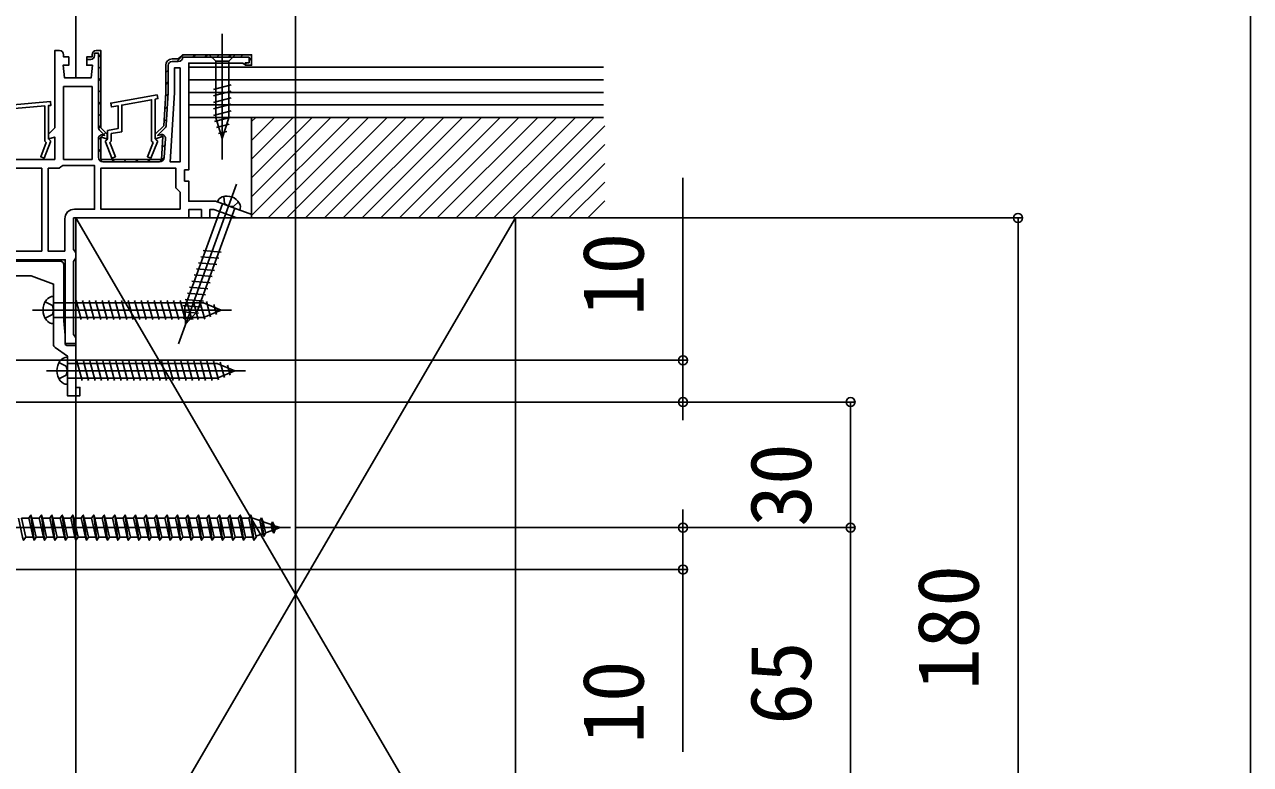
# Model space of a CAD drawing. Units: millimetres, scale not verified. Extents: x -875 to 875, y -1303 to 1296.
# Drawn here: x 582.3 to 875, y -765.1 to -588.2 of the extents above; entities that cross this region are included whole.
import ezdxf
from ezdxf.enums import TextEntityAlignment as Align

# ---------------------------------------------------------------- set-up
doc = ezdxf.new("R2010")
doc.units = ezdxf.units.MM
doc.header["$LTSCALE"] = 8
for name, color, linetype in [('0-2_YKK_11', 7, 'Continuous'), ('0-3_YKK_12', 2, 'Continuous'), ('0-4_YKK_13', 4, 'Continuous'), ('0-5_YKK_D', 6, 'Continuous'), ('0-6_YKK_ZWAK', 7, 'Continuous'), ('0-7_YSS_K', 3, 'Continuous')]:
    doc.layers.add(name, color=color, linetype=linetype)
doc.styles.add('ＭＳ ゴシック', font='')
doc.styles.get('ＭＳ ゴシック').set_extended_font_data('MS Gothic')

msp = doc.modelspace()

# ---------------------------------------------------------------- linework, layer by layer
at = {"layer": '0-2_YKK_11'}
for p, q in [((599.9, -596.03), (600.5, -595.43)), ((617.5, -597.06), (619, -597.06)), ((618.67, -597.06), (620.27, -595.46)), ((622.498, -596.06), (623.098, -595.46)), ((625.326, -596.06), (625.926, -595.46)), ((628.155, -596.06), (628.755, -595.46)), ((630.983, -596.06), (631.583, -595.46)), ((633.812, -596.06), (634.412, -595.46)), ((635.9, -596.8), (636.5, -596.2)), ((599.9, -598.859), (600.5, -598.259)), ((616, -599.729), (616.6, -599.129)), ((616.6, -604.444), (616.6, -597.96)), ((635, -597.7), (635.34, -597.36)), ((599.9, -601.687), (600.5, -601.087)), ((616, -602.558), (616.6, -601.958)), ((599.9, -604.516), (600.5, -603.916)), ((615.938, -605.448), (616.579, -604.807)), ((616.111, -612.309), (616.598, -604.513)), ((599.9, -607.344), (600.5, -606.744)), ((615.75, -608.465), (616.391, -607.824)), ((599.9, -610.173), (600.5, -609.573)), ((615.561, -611.482), (616.202, -610.841)), ((599.9, -615.829), (601.077, -614.652)), ((599.923, -612.978), (600.5, -612.401)), ((601.211, -614.519), (601.635, -614.095)), ((614.663, -615.209), (615.3, -614.572)), ((599.9, -615.51), (599.9, -619.96)), ((615.184, -617.516), (615.825, -616.875)), ((615.628, -620.028), (615.912, -615.482)), ((599.9, -618.658), (600.5, -618.058)), ((600.465, -620.921), (600.931, -620.455)), ((603.155, -621.06), (603.755, -620.46)), ((605.983, -621.06), (606.583, -620.46)), ((608.812, -621.06), (609.412, -620.46)), ((611.64, -621.06), (612.24, -620.46)), ((614.469, -621.06), (615.637, -619.892)), ((601, -621.06), (614.53, -621.06)), ((583.529, -648.26), (536.7, -648.26))]:
    msp.add_line(p, q, dxfattribs=at)
for points in [[(532.7, -644.46), (592, -644.46), (592, -664.46), (594.5, -664.46), (594.5, -663.16), (594.25, -662.727), (594, -662.294), (594, -644.826), (594.25, -644.393), (594.5, -643.96), (594.5, -642.86), (594.25, -642.427), (594, -641.994), (594, -634.46), (621.5, -634.46), (621.5, -632.46), (624.5, -632.46), (624.5, -634.46), (626.5, -634.46), (626.5, -632.46), (627.493, -632.46), (632.988, -634.46), (636.412, -634.46), (636.558, -633.631), (627.846, -630.46), (621.5, -630.46), (621.5, -625.66), (620.5, -625.66), (620.5, -622.96), (621.5, -622.96), (621.5, -597.46), (634.404, -597.46), (634.7, -597.71), (634.996, -597.96), (636.5, -597.96), (636.5, -595.46), (620, -595.46), (619.5, -595.96), (619, -596.46), (617.5, -596.46)], [(590.6, -594.46), (589.5, -594.46), (589.5, -612.96), (588, -614.46), (588, -615.52), (589.5, -615.119), (589.5, -620.46), (549.5, -620.46), (549.5, -615.119), (551, -615.52), (551, -614.46), (549.5, -612.96), (549.5, -594.46), (548.4, -594.46)], [(598.4, -595.46), (598.4, -595.96), (597.15, -595.96), (597.15, -597.96), (598.5, -597.96), (598.2, -600.96), (591.8, -600.96), (591.5, -597.96), (592.85, -597.96), (592.85, -595.96), (591.6, -595.96), (591.6, -595.46)], [(598.4, -595.46), (598.4, -595.96), (597.15, -595.96), (597.15, -596.56), (598.1, -596.56)], [(599, -595.66), (599, -595.06), (599.9, -595.06), (599.9, -612.753)], [(616, -597.96), (616, -604.46), (615.5, -612.46), (613.5, -614.46), (613.5, -615.52), (615.34, -615.028), (615, -620.46), (600.5, -620.46), (600.5, -615.119), (602, -615.52), (602, -614.46), (600.5, -612.96), (600.5, -594.46), (599.4, -594.46)], [(600.5, -612.96), (600.5, -594.46), (599.4, -594.46)], [(620.095, -596.06), (635.9, -596.06), (635.9, -597.36), (635, -597.36), (635, -597.96), (636.5, -597.96), (636.5, -595.46), (620, -595.46), (619.5, -595.96), (619, -596.46), (617.5, -596.46)], [(616, -597.96), (616, -604.46), (615.5, -612.46), (613.5, -614.46), (613.5, -615.52), (615.34, -615.028), (615, -620.46), (600.5, -620.46), (600.5, -615.119), (602, -615.52), (602, -614.46), (600.5, -612.96)], [(554.5, -610.541), (587.1, -607.688), (587.1, -616.104), (587.455, -616.46), (586.131, -619.846), (586.969, -620.174), (588.5, -616.26), (588.5, -616.06), (588.2, -615.76), (588, -615.56), (588, -607.61), (588.589, -607.558), (588.511, -606.662), (551.911, -609.864)], [(600.222, -613.531), (601.4, -614.708), (601.4, -614.739), (601.033, -614.64)], [(614.781, -614.556), (614.1, -614.739), (614.1, -614.708), (615.791, -613.018)], [(594.2, -632.36), (599, -632.36), (599, -621.96), (591.427, -621.96), (590.968, -622.26), (590.51, -622.56), (587.9, -622.56)], [(587.9, -622.56), (587.9, -642.36), (591.9, -642.36), (591.9, -634.66)], [(534.45, -645.46), (535.7, -645.46), (535.7, -644.76), (538.6, -644.76), (538.6, -645.66), (536.9, -645.66), (536.9, -647.26), (543.9, -647.26), (543.9, -645.66), (542.2, -645.66), (542.2, -644.46), (546.2, -644.46), (549.629, -644.76), (590.7, -644.76)], [(591.7, -645.76), (591.7, -659.031), (592, -662.46), (592, -664.668), (592.417, -664.96), (594.5, -664.96), (594.5, -674.96), (595.5, -674.96), (595.5, -676.96), (592.5, -676.96), (592.5, -667.46), (589.626, -665.448)], [(589.2, -664.629), (589.2, -650.26), (583.871, -648.32)]]:
    msp.add_lwpolyline(points, dxfattribs=at)
for points in [[(619.4, -598.56), (619.4, -621.06), (617.067, -621.06), (618.1, -604.525), (618.1, -598.56)], [(591.6, -603.06), (591.6, -620.46), (598.4, -620.46), (598.4, -603.06)], [(613.972, -605.067), (602.872, -607.024), (603.028, -607.91), (604.6, -607.633), (604.6, -613.119), (602.1, -613.56), (602.1, -615.56), (601.9, -615.76), (601.6, -616.06), (601.6, -616.26), (603.131, -620.174), (603.969, -619.846), (602.645, -616.46), (603, -616.104), (603, -614.315), (605.5, -613.874), (605.5, -607.474), (612.6, -606.222), (612.6, -616.104), (612.955, -616.46), (611.631, -619.846), (612.469, -620.174), (614, -616.26), (614, -616.06), (613.7, -615.76), (613.5, -615.56), (613.5, -606.064), (614.128, -605.953)], [(586.4, -622.56), (563.5, -622.56), (563.5, -642.36), (586.4, -642.36)], [(619.4, -632.36), (600.5, -632.36), (600.5, -622.56), (618.4, -622.56), (618.4, -627.26), (618.9, -627.76), (619.4, -628.26)]]:
    msp.add_lwpolyline(points, close=True, dxfattribs=at)
for centre, radius, start, end in [((590.6, -595.46), 1, 0.00001, 89.99999), ((598.1, -595.66), 0.9, 270.00001, 359.99999), ((599.4, -595.46), 1, 90.00001, 179.99999), ((599.4, -595.46), 1, 90.00001, 179.99999), ((617.5, -597.96), 1.5, 90.00001, 179.99999), ((617.5, -597.96), 1.5, 90.00001, 179.99999), ((617.5, -597.96), 0.9, 90.00001, 179.99999), ((619, -595.96), 1.1, 269.99999, 354.78411), ((615.5, -604.444), 1.1, 356.42379, 0.00014), ((601, -612.753), 1.1, 180.00002, 225.00001), ((600.8, -615.51), 0.9, 74.99999, 180), ((615.014, -615.425), 0.9, 356.42363, 104.99999), ((615.013, -612.24), 1.1, 315.00006, 356.4237), ((601, -619.96), 1.1, 180.00001, 269.99999), ((614.53, -619.96), 1.1, 269.99999, 356.42368), ((594.2, -634.66), 2.3, 90.00001, 179.99999), ((590.7, -645.76), 1, 0.00001, 89.99999), ((583.529, -649.26), 1, 70.00005, 90.00006), ((590.2, -664.629), 1, 180.00003, 235.00002)]:
    msp.add_arc(centre, radius, start, end, dxfattribs=at)
at = {"layer": '0-3_YKK_12'}
msp.add_line((647, -440.307), (647, -1053.46), dxfattribs=at)
at = {"layer": '0-4_YKK_13'}
for p, q in [((629.5, -590.46), (629.5, -620.46)), ((626.4, -595.46), (627.95, -597.01)), ((632.6, -595.46), (626.4, -595.46)), ((631.05, -597.01), (627.95, -597.01)), ((627.95, -597.01), (627.95, -610.544)), ((632.6, -595.46), (631.05, -597.01)), ((631.05, -610.544), (631.05, -597.01)), ((627.4, -603.754), (631.6, -602.628)), ((627.4, -605.307), (631.6, -604.181)), ((627.4, -606.86), (631.6, -605.734)), ((627.4, -608.412), (631.6, -607.287)), ((627.4, -609.965), (631.6, -608.84)), ((627.659, -611.449), (631.6, -610.393)), ((629.5, -615.46), (627.95, -610.544)), ((629.5, -615.46), (631.05, -610.544)), ((628.11, -612.881), (631.147, -612.067)), ((628.562, -614.313), (630.612, -613.764)), ((632.896, -626.401), (619.03, -664.498)), ((629.862, -629.329), (630.049, -630.966)), ((629.545, -631.078), (620.564, -655.753)), ((623.477, -656.813), (632.458, -632.138)), ((633.679, -632.583), (628.323, -630.634)), ((631.001, -631.608), (630.049, -630.966)), ((631.001, -631.608), (632.144, -631.728)), ((633.339, -630.594), (632.144, -631.728)), ((624.362, -643.708), (628.694, -644.087)), ((624.894, -642.248), (629.225, -642.627)), ((623.3, -646.626), (627.632, -647.005)), ((623.831, -645.167), (628.163, -645.546)), ((622.238, -649.545), (626.57, -649.924)), ((622.769, -648.085), (627.101, -648.464)), ((621.176, -652.463), (625.507, -652.842)), ((621.707, -651.004), (626.038, -651.383)), ((587.207, -654.51), (588.928, -655.367)), ((589.2, -656.46), (588.928, -655.367)), ((589.2, -659.71), (589.2, -653.21)), ((589.2, -654.71), (624.975, -654.71)), ((594.579, -654.16), (595.812, -658.76)), ((596.132, -654.16), (597.364, -658.76)), ((597.685, -654.16), (598.917, -658.76)), ((599.238, -654.16), (600.47, -658.76)), ((600.791, -654.16), (602.023, -658.76)), ((602.344, -654.16), (603.576, -658.76)), ((603.896, -654.16), (605.129, -658.76)), ((605.449, -654.16), (606.682, -658.76)), ((607.002, -654.16), (608.235, -658.76)), ((608.555, -654.16), (609.788, -658.76)), ((610.108, -654.16), (611.341, -658.76)), ((611.661, -654.16), (612.894, -658.76)), ((613.214, -654.16), (614.447, -658.76)), ((614.767, -654.16), (615.999, -658.76)), ((616.32, -654.16), (617.552, -658.76)), ((617.873, -654.16), (619.105, -658.76)), ((619.426, -654.16), (620.658, -658.76)), ((620.113, -655.382), (624.445, -655.761)), ((620.645, -653.922), (624.976, -654.301)), ((620.979, -654.16), (622.211, -658.76)), ((622.531, -654.16), (623.764, -658.76)), ((624.084, -654.16), (625.294, -658.673)), ((629.2, -656.46), (624.975, -654.71)), ((625.706, -654.417), (626.691, -658.094)), ((627.453, -655.141), (628.089, -657.515)), ((584.2, -656.46), (631.7, -656.46)), ((587.207, -658.41), (588.928, -657.552)), ((589.2, -656.46), (588.928, -657.552)), ((589.2, -658.21), (624.975, -658.21)), ((620.063, -656.883), (623.855, -657.215)), ((620.129, -658.394), (622.577, -658.609)), ((620.74, -659.799), (620.564, -655.753)), ((620.74, -659.799), (623.477, -656.813)), ((629.2, -656.46), (624.975, -658.21)), ((629.2, -656.46), (624.975, -658.21)), ((590.508, -669.01), (592.228, -669.867)), ((592.5, -670.96), (592.228, -669.867)), ((592.5, -674.21), (592.5, -667.71)), ((592.5, -669.21), (628.275, -669.21)), ((594.773, -668.66), (596.006, -673.26)), ((596.326, -668.66), (597.559, -673.26)), ((597.879, -668.66), (599.112, -673.26)), ((599.432, -668.66), (600.665, -673.26)), ((600.985, -668.66), (602.218, -673.26)), ((602.538, -668.66), (603.77, -673.26)), ((604.091, -668.66), (605.323, -673.26)), ((605.644, -668.66), (606.876, -673.26)), ((607.197, -668.66), (608.429, -673.26)), ((608.75, -668.66), (609.982, -673.26)), ((610.302, -668.66), (611.535, -673.26)), ((611.855, -668.66), (613.088, -673.26)), ((613.408, -668.66), (614.641, -673.26)), ((614.961, -668.66), (616.194, -673.26)), ((616.514, -668.66), (617.747, -673.26)), ((618.067, -668.66), (619.3, -673.26)), ((619.62, -668.66), (620.852, -673.26)), ((621.173, -668.66), (622.405, -673.26)), ((622.726, -668.66), (623.958, -673.26)), ((624.279, -668.66), (625.511, -673.26)), ((625.832, -668.66), (627.064, -673.26)), ((627.384, -668.66), (628.594, -673.173)), ((632.5, -670.96), (628.275, -669.21)), ((629.006, -668.917), (629.992, -672.594)), ((630.753, -669.641), (631.389, -672.015)), ((587.5, -670.96), (635, -670.96)), ((590.508, -672.91), (592.228, -672.052)), ((592.5, -670.96), (592.228, -672.052)), ((592.5, -672.71), (628.275, -672.71)), ((632.5, -670.96), (628.275, -672.71)), ((632.5, -670.96), (628.275, -672.71)), ((583.8, -705.46), (584.55, -711.46)), ((586.3, -705.46), (587.05, -711.46)), ((588.8, -705.46), (589.55, -711.46)), ((591.3, -705.46), (592.05, -711.46)), ((593.8, -705.46), (594.55, -711.46)), ((596.3, -705.46), (597.05, -711.46)), ((598.8, -705.46), (599.55, -711.46)), ((601.3, -705.46), (602.05, -711.46)), ((603.8, -705.46), (604.55, -711.46)), ((606.3, -705.46), (607.05, -711.46)), ((608.8, -705.46), (609.55, -711.46)), ((611.3, -705.46), (612.05, -711.46)), ((613.8, -705.46), (614.55, -711.46)), ((616.3, -705.46), (617.05, -711.46)), ((618.8, -705.46), (619.55, -711.46)), ((621.3, -705.46), (622.05, -711.46)), ((623.8, -705.46), (624.55, -711.46)), ((626.3, -705.46), (627.05, -711.46)), ((628.8, -705.46), (629.55, -711.46)), ((631.3, -705.46), (632.05, -711.46)), ((633.8, -705.46), (634.55, -711.46)), ((636.3, -705.46), (637.05, -711.46)), ((581.55, -706.21), (583.3, -706.21)), ((581.55, -706.21), (582.55, -710.71)), ((584.05, -706.21), (585.8, -706.21)), ((584.05, -706.21), (585.05, -710.71)), ((586.55, -706.21), (588.3, -706.21)), ((586.55, -706.21), (587.55, -710.71)), ((589.05, -706.21), (590.8, -706.21)), ((589.05, -706.21), (590.05, -710.71)), ((591.55, -706.21), (593.3, -706.21)), ((591.55, -706.21), (592.55, -710.71)), ((594.05, -706.21), (595.05, -710.71)), ((596.55, -706.21), (598.3, -706.21)), ((596.55, -706.21), (597.55, -710.71)), ((599.05, -706.21), (600.05, -710.71)), ((601.55, -706.21), (603.3, -706.21)), ((601.55, -706.21), (602.55, -710.71)), ((604.05, -706.21), (605.05, -710.71)), ((606.55, -706.21), (608.3, -706.21)), ((606.55, -706.21), (607.55, -710.71)), ((609.05, -706.21), (610.05, -710.71)), ((611.55, -706.21), (613.3, -706.21)), ((611.55, -706.21), (612.55, -710.71)), ((614.05, -706.21), (615.05, -710.71)), ((616.55, -706.21), (618.3, -706.21)), ((616.55, -706.21), (617.55, -710.71)), ((619.05, -706.21), (620.05, -710.71)), ((621.55, -706.21), (623.3, -706.21)), ((621.55, -706.21), (622.55, -710.71)), ((624.05, -706.21), (625.05, -710.71)), ((626.55, -706.21), (628.3, -706.21)), ((626.55, -706.21), (627.55, -710.71)), ((629.05, -706.21), (630.8, -706.21)), ((629.05, -706.21), (630.05, -710.71)), ((631.55, -706.21), (632.55, -710.71)), ((631.55, -706.21), (633.3, -706.21)), ((634.05, -706.21), (635.05, -710.71)), ((634.05, -706.21), (635.8, -706.21)), ((636.55, -706.21), (636.766, -706.21)), ((636.55, -706.21), (637.55, -710.71)), ((636.766, -706.21), (638.427, -706.782)), ((638.886, -706.147), (638.427, -706.782)), ((638.427, -706.782), (639.12, -709.899)), ((638.886, -706.147), (639.239, -707.062)), ((638.886, -706.147), (639.44, -710.582)), ((639.239, -707.062), (641.134, -707.714)), ((639.239, -707.062), (639.817, -709.659)), ((641.498, -707.046), (641.134, -707.714)), ((641.134, -707.714), (641.442, -709.1)), ((641.498, -707.046), (641.946, -707.994)), ((641.498, -707.046), (641.837, -709.757)), ((641.946, -707.994), (643.3, -708.46)), ((641.946, -707.994), (642.139, -708.86)), ((546.8, -708.46), (645.8, -708.46)), ((584.3, -710.71), (582.55, -710.71)), ((586.8, -710.71), (585.05, -710.71)), ((589.3, -710.71), (587.55, -710.71)), ((591.8, -710.71), (590.05, -710.71)), ((594.3, -710.71), (592.55, -710.71)), ((596.8, -710.71), (595.05, -710.71)), ((599.3, -710.71), (597.55, -710.71)), ((601.8, -710.71), (600.05, -710.71)), ((604.3, -710.71), (602.55, -710.71)), ((606.8, -710.71), (605.05, -710.71)), ((609.3, -710.71), (607.55, -710.71)), ((611.8, -710.71), (610.05, -710.71)), ((614.3, -710.71), (612.55, -710.71)), ((616.8, -710.71), (615.05, -710.71)), ((619.3, -710.71), (617.55, -710.71)), ((621.8, -710.71), (620.05, -710.71)), ((624.3, -710.71), (622.55, -710.71)), ((626.8, -710.71), (625.05, -710.71)), ((629.3, -710.71), (627.55, -710.71)), ((631.8, -710.71), (630.05, -710.71)), ((634.3, -710.71), (632.55, -710.71)), ((636.766, -710.71), (635.05, -710.71)), ((636.798, -710.699), (636.766, -710.71)), ((639.12, -709.899), (637.494, -710.459)), ((639.44, -710.582), (639.12, -709.899)), ((639.44, -710.582), (639.817, -709.659)), ((641.442, -709.1), (639.817, -709.659)), ((641.837, -709.757), (641.442, -709.1)), ((641.837, -709.757), (642.139, -708.86)), ((643.3, -708.46), (642.139, -708.86))]:
    msp.add_line(p, q, dxfattribs=at)
for points in [[(583.3, -706.21), (583.8, -705.46), (584.05, -706.21)], [(585.8, -706.21), (586.3, -705.46), (586.55, -706.21)], [(588.3, -706.21), (588.8, -705.46), (589.05, -706.21)], [(590.8, -706.21), (591.3, -705.46), (591.55, -706.21)], [(593.3, -706.21), (593.8, -705.46), (594.05, -706.21)], [(594.05, -706.21), (595.8, -706.21), (596.3, -705.46), (596.55, -706.21)], [(598.3, -706.21), (598.8, -705.46), (599.05, -706.21)], [(599.05, -706.21), (600.8, -706.21), (601.3, -705.46), (601.55, -706.21)], [(603.3, -706.21), (603.8, -705.46), (604.05, -706.21)], [(604.05, -706.21), (605.8, -706.21), (606.3, -705.46), (606.55, -706.21)], [(608.3, -706.21), (608.8, -705.46), (609.05, -706.21)], [(609.05, -706.21), (610.8, -706.21), (611.3, -705.46), (611.55, -706.21)], [(613.3, -706.21), (613.8, -705.46), (614.05, -706.21)], [(614.05, -706.21), (615.8, -706.21), (616.3, -705.46), (616.55, -706.21)], [(618.3, -706.21), (618.8, -705.46), (619.05, -706.21)], [(619.05, -706.21), (620.8, -706.21), (621.3, -705.46), (621.55, -706.21)], [(623.3, -706.21), (623.8, -705.46), (624.05, -706.21)], [(624.05, -706.21), (625.8, -706.21), (626.3, -705.46), (626.55, -706.21)], [(628.3, -706.21), (628.8, -705.46), (629.05, -706.21)], [(630.8, -706.21), (631.3, -705.46), (631.55, -706.21)], [(633.3, -706.21), (633.8, -705.46), (634.05, -706.21)], [(635.8, -706.21), (636.3, -705.46), (636.55, -706.21)], [(580.8, -706.21), (581.8, -710.71), (582.05, -711.46), (582.55, -710.71)], [(583.3, -706.21), (584.3, -710.71), (584.55, -711.46), (585.05, -710.71)], [(585.8, -706.21), (586.8, -710.71), (587.05, -711.46), (587.55, -710.71)], [(588.3, -706.21), (589.3, -710.71), (589.55, -711.46), (590.05, -710.71)], [(590.8, -706.21), (591.8, -710.71), (592.05, -711.46), (592.55, -710.71)], [(593.3, -706.21), (594.3, -710.71), (594.55, -711.46), (595.05, -710.71)], [(595.8, -706.21), (596.8, -710.71), (597.05, -711.46), (597.55, -710.71)], [(598.3, -706.21), (599.3, -710.71), (599.55, -711.46), (600.05, -710.71)], [(600.8, -706.21), (601.8, -710.71), (602.05, -711.46), (602.55, -710.71)], [(603.3, -706.21), (604.3, -710.71), (604.55, -711.46), (605.05, -710.71)], [(605.8, -706.21), (606.8, -710.71), (607.05, -711.46), (607.55, -710.71)], [(608.3, -706.21), (609.3, -710.71), (609.55, -711.46), (610.05, -710.71)], [(610.8, -706.21), (611.8, -710.71), (612.05, -711.46), (612.55, -710.71)], [(613.3, -706.21), (614.3, -710.71), (614.55, -711.46), (615.05, -710.71)], [(615.8, -706.21), (616.8, -710.71), (617.05, -711.46), (617.55, -710.71)], [(618.3, -706.21), (619.3, -710.71), (619.55, -711.46), (620.05, -710.71)], [(620.8, -706.21), (621.8, -710.71), (622.05, -711.46), (622.55, -710.71)], [(623.3, -706.21), (624.3, -710.71), (624.55, -711.46), (625.05, -710.71)], [(625.8, -706.21), (626.8, -710.71), (627.05, -711.46), (627.55, -710.71)], [(628.3, -706.21), (629.3, -710.71), (629.55, -711.46), (630.05, -710.71)], [(630.8, -706.21), (631.8, -710.71), (632.05, -711.46), (632.55, -710.71)], [(633.3, -706.21), (634.3, -710.71), (634.55, -711.46), (635.05, -710.71)], [(635.8, -706.21), (636.8, -710.71), (637.05, -711.46), (637.55, -710.71)]]:
    msp.add_lwpolyline(points, dxfattribs=at)
for centre, radius, start, end in [((630.625, -632.642), 3.4, 30.65667, 109.34333), ((630.128, -631.227), 1.9, 109.34333, 161.81089), ((631.915, -631.877), 1.9, 338.18911, 30.65667), ((590.7, -656.46), 4, 142.75083, 217.24917), ((589.187, -655.31), 2.1, 89.66112, 142.75083), ((589.187, -657.61), 2.1, 217.24917, 270.33888), ((594, -670.96), 4, 142.75083, 217.24917), ((592.488, -669.81), 2.1, 89.66112, 142.75083), ((592.488, -672.11), 2.1, 217.24917, 270.33888)]:
    msp.add_arc(centre, radius, start, end, dxfattribs=at)
at = {"layer": '0-5_YKK_D'}
for p, q in [((739.5, -668.46), (739.5, -624.86)), ((709.5, -634.46), (820.5, -634.46)), ((819.5, -634.46), (819.5, -814.46)), ((556.5, -668.46), (740.5, -668.46)), ((739.5, -678.46), (739.5, -668.46)), ((556.191, -678.46), (780.5, -678.46)), ((657, -678.46), (740.5, -678.46)), ((739.5, -678.46), (739.5, -682.76)), ((779.5, -678.46), (779.5, -708.46)), ((739.5, -708.46), (739.5, -704.16)), ((646.8, -708.46), (740.5, -708.46)), ((646.8, -708.46), (780.5, -708.46)), ((646.8, -708.46), (780.5, -708.46)), ((739.5, -708.46), (739.5, -718.46)), ((779.5, -708.46), (779.5, -773.46)), ((556.2, -718.46), (740.5, -718.46)), ((739.5, -718.46), (739.5, -762.06))]:
    msp.add_line(p, q, dxfattribs=at)
for centre in [(819.5, -634.46), (739.5, -668.46), (739.5, -678.46), (779.5, -678.46), (739.5, -708.46), (779.5, -708.46), (779.5, -708.46), (739.5, -718.46)]:
    msp.add_circle(centre, 1.075, dxfattribs=at)
at = {"layer": '0-6_YKK_ZWAK'}
msp.add_lwpolyline([(-875, -1303.2), (875, -1303.2), (875, 1246.8)], dxfattribs=at)
at = {"layer": '0-7_YSS_K'}
for p, q in [((594.5, -600.96), (594.5, -440.307)), ((720.5, -601.46), (621.5, -601.46)), ((720.5, -604.46), (621.5, -604.46)), ((720.5, -607.46), (621.5, -607.46)), ((636.5, -611.433), (637.473, -610.46)), ((636.5, -615.923), (641.963, -610.46)), ((636.5, -620.413), (646.453, -610.46)), ((636.5, -624.903), (650.943, -610.46)), ((636.5, -629.393), (655.433, -610.46)), ((636.5, -633.883), (659.923, -610.46)), ((640.414, -634.46), (664.414, -610.46)), ((644.904, -634.46), (668.904, -610.46)), ((649.394, -634.46), (673.394, -610.46)), ((653.884, -634.46), (677.884, -610.46)), ((658.374, -634.46), (682.374, -610.46)), ((662.864, -634.46), (686.864, -610.46)), ((667.354, -634.46), (691.354, -610.46)), ((671.844, -634.46), (695.844, -610.46)), ((676.335, -634.46), (700.335, -610.46)), ((680.825, -634.46), (704.825, -610.46)), ((685.315, -634.46), (709.315, -610.46)), ((689.805, -634.46), (713.805, -610.46)), ((694.295, -634.46), (718.295, -610.46)), ((698.785, -634.46), (720.808, -612.437)), ((703.275, -634.46), (720.808, -616.927)), ((636.5, -634.46), (636.5, -622.96)), ((707.765, -634.46), (720.808, -621.417)), ((712.256, -634.46), (720.808, -625.907)), ((716.746, -634.46), (720.808, -630.397)), ((594.5, -1053.46), (594.5, -634.46)), ((699.5, -634.46), (594.5, -814.46)), ((594.5, -634.46), (699.5, -814.46))]:
    msp.add_line(p, q, dxfattribs=at)
for points in [[(720.5, -598.46), (621.5, -598.46), (621.5, -610.46), (720.5, -610.46)], [(717.5, -610.46), (636.5, -610.46), (636.5, -634.46), (717.5, -634.46)]]:
    msp.add_lwpolyline(points, dxfattribs=at)
msp.add_lwpolyline([(594.5, -634.46), (699.5, -634.46), (699.5, -814.46), (594.5, -814.46)], close=True, dxfattribs=at)

# ---------------------------------------------------------------- texts
at = {"layer": '0-5_YKK_D', "style": 'ＭＳ ゴシック'}
for s, p in [('10', (734.5, -657.928)), ('30', (774.5, -708.233)), ('180', (814.5, -747.301)), ('65', (774.5, -755.562)), ('10', (734.5, -760.128))]:
    msp.add_text(s, height=14.66, rotation=90, dxfattribs=at).set_placement(p, align=Align.BOTTOM_LEFT)

doc.saveas('drawing.dxf')
